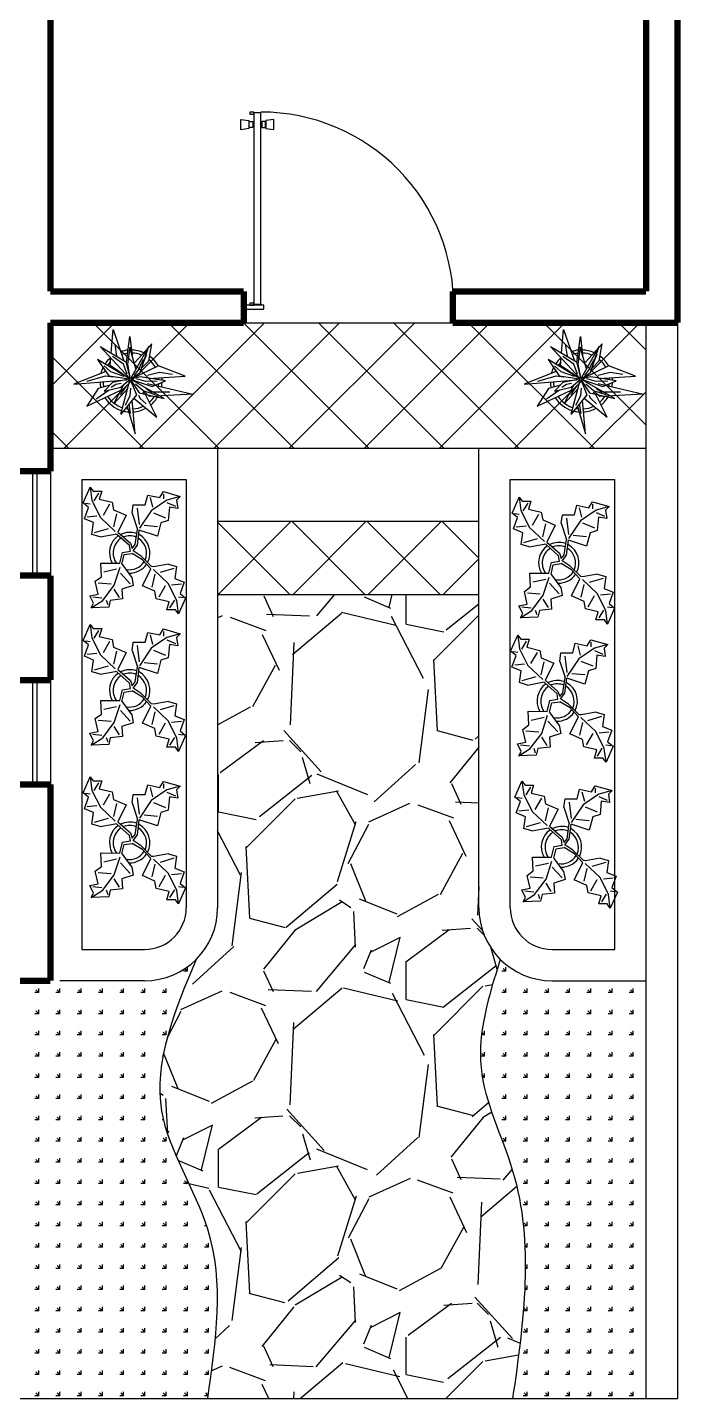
# Model space of a CAD drawing. Header units: millimetres. Extents: x -54.3 to 12.1, y 152.8 to 185.4.
# Drawn here: x -48.39 to -45.27, y 160.14 to 166.7 of the extents above; entities that cross this region are included whole.
import ezdxf

# ---------------------------------------------------------------- set-up
doc = ezdxf.new("R2010")
doc.units = ezdxf.units.MM
doc.header["$LTSCALE"] = 2
for name, color, linetype in [('MUEBLES', 8, 'Continuous'), ('MUROS', 30, 'Continuous'), ('NIVELES', 3, 'Continuous'), ('PISO EXTERIOR', 55, 'Continuous'), ('PISO INTERIOR', 41, 'Continuous'), ('PLANTAS', 80, 'Continuous'), ('PUERTAS', 47, 'Continuous'), ('VENTANAS', 170, 'Continuous')]:
    doc.layers.add(name, color=color, linetype=linetype)

# ---------------------------------------------------------------- blocks, each defined once
blk = doc.blocks.new('planta 1')
at = {"color": 0, "linetype": 'ByBlock', "lineweight": -2}
for p, q in [((-0.3985, 0.1715), (-0.4029, 0.295)), ((-0.4029, 0.295), (-0.3709, 0.2786)), ((-0.4029, 0.295), (-0.3499, 0.2141)), ((-0.3709, 0.2786), (-0.317, 0.3051)), ((-0.317, 0.3051), (-0.3067, 0.246)), ((0.1992, 0.2785), (0.2254, 0.3434)), ((0.2254, 0.3434), (0.3071, 0.3147)), ((0.3551, 0.2909), (0.2353, 0.2306)), ((0.2399, 0.3242), (0.2472, 0.2546)), ((0.3071, 0.3147), (0.3382, 0.3532)), ((0.3358, 0.3364), (0.3311, 0.3028)), ((0.3382, 0.3532), (0.4511, 0.3031)), ((0.4511, 0.3031), (0.3551, 0.2909)), ((0.4511, 0.3031), (0.4224, 0.2814)), ((-0.3499, 0.2141), (-0.2432, 0.1328)), ((-0.3337, 0.2193), (-0.3279, 0.2837)), ((-0.3067, 0.246), (-0.2153, 0.2667)), ((-0.2262, 0.2453), (-0.2323, 0.1542)), ((-0.2153, 0.2667), (-0.1834, 0.2235)), ((-0.1834, 0.2235), (-0.0868, 0.2282)), ((-0.1306, 0.1158), (-0.1514, 0.2072)), ((-0.0868, 0.2282), (-0.0878, 0.094)), ((0.0985, 0.2327), (0.1151, 0.2903)), ((0.0985, 0.2327), (0.1179, 0.1271)), ((0.1151, 0.2903), (0.1992, 0.2785)), ((0.1296, 0.2711), (0.1586, 0.1728)), ((0.2353, 0.2306), (0.1367, 0.1252)), ((0.329, 0.166), (0.2497, 0.2114)), ((0.3649, 0.2381), (0.3435, 0.1468)), ((0.3528, 0.2741), (0.4081, 0.2406)), ((0.4225, 0.2214), (0.3649, 0.2381)), ((0.4224, 0.2814), (0.4225, 0.2214)), ((-0.3503, 0.1604), (-0.3985, 0.1715)), ((-0.3824, 0.1768), (-0.3501, 0.1872)), ((-0.3402, 0.0745), (-0.3503, 0.1604)), ((-0.3293, 0.0959), (-0.27, 0.133)), ((-0.2432, 0.1328), (-0.1147, 0.0913)), ((0.0366, 0.025), (0.1163, 0.1135)), ((0.1324, 0.1079), (0.0537, 0.0188)), ((0.1163, 0.1135), (0.1179, 0.1271)), ((0.2525, 0.0482), (0.1324, 0.1079)), ((0.1707, 0.1368), (0.2619, 0.1154)), ((0.2907, 0.1371), (0.2525, 0.0482)), ((0.3435, 0.1468), (0.2907, 0.1371)), ((-0.2704, 0.0793), (-0.3402, 0.0745)), ((-0.2442, -0.0014), (-0.2704, 0.0793)), ((-0.1851, 0.0089), (-0.2442, -0.0014)), ((-0.2333, 0.02), (-0.1576, 0.0892)), ((-0.1851, 0.0089), (-0.0987, 0.0726)), ((-0.0987, 0.0726), (-0.0933, 0.078)), ((-0.0933, 0.078), (-0.0269, 0.0626)), ((-0.0878, 0.094), (-0.0122, 0.0751)), ((-0.0626, -0.0672), (-0.0195, 0.0063)), ((-0.0366, -0.0563), (0, 0)), ((-0.0269, 0.0626), (-0.0269, 0.0626)), ((-0.0269, 0.0626), (-0.0195, 0.0063)), ((-0.0122, 0.0751), (-0.0024, 0.0188)), ((-0.0024, 0.0188), (0.0366, 0.025)), ((0, 0), (0.0398, -0.0307)), ((0.0537, 0.0188), (0.0171, 0.0063)), ((0.0171, 0.0063), (0.0439, -0.0156)), ((0.2657, 0.0065), (0.1514, -0.0313)), ((0.2657, 0.0065), (0.3251, -0.002)), ((-0.2859, -0.1548), (-0.2477, -0.0659)), ((-0.2477, -0.0659), (-0.1276, -0.1256)), ((-0.0626, -0.0672), (-0.1276, -0.1256)), ((-0.1115, -0.1312), (-0.0366, -0.0563)), ((0.0398, -0.0307), (0.1469, -0.0444)), ((0.0439, -0.0156), (0.1514, -0.0313)), ((0.1045, -0.1717), (0.1469, -0.0444)), ((0.2827, -0.1292), (0.1591, -0.0447)), ((0.1809, -0.0783), (0.1724, -0.1717)), ((0.1864, -0.0464), (0.3026, -0.0326)), ((0.3251, -0.002), (0.3251, -0.0868)), ((0.3251, -0.0868), (0.393, -0.1038)), ((-0.3601, -0.2558), (-0.3387, -0.1645)), ((-0.3387, -0.1645), (-0.2859, -0.1548)), ((-0.3242, -0.1837), (-0.2449, -0.2291)), ((-0.1659, -0.1545), (-0.2571, -0.1331)), ((-0.2305, -0.2483), (-0.1318, -0.144)), ((-0.1248, -0.2888), (-0.1538, -0.1905)), ((-0.1131, -0.1448), (-0.1115, -0.1312)), ((-0.0937, -0.2503), (-0.1131, -0.1448)), ((0.1979, -0.1971), (0.1045, -0.1717)), ((0.2318, -0.2311), (0.2657, -0.1462)), ((0.3591, -0.2395), (0.2827, -0.1292)), ((0.376, -0.1207), (0.3082, -0.1377)), ((0.393, -0.1038), (0.376, -0.1886)), ((0.376, -0.1886), (0.4185, -0.2141)), ((-0.4176, -0.2991), (-0.4177, -0.2391)), ((-0.4177, -0.2391), (-0.3601, -0.2558)), ((-0.348, -0.2917), (-0.4033, -0.2583)), ((-0.3503, -0.3085), (-0.2305, -0.2483)), ((-0.2351, -0.3419), (-0.2424, -0.2723)), ((-0.0937, -0.2503), (-0.1103, -0.308)), ((0.2148, -0.248), (0.1979, -0.1971)), ((0.3082, -0.2565), (0.2148, -0.248)), ((0.2997, -0.3159), (0.3082, -0.2565)), ((0.3421, -0.2395), (0.3166, -0.2989)), ((0.3845, -0.3329), (0.3591, -0.2395)), ((0.4015, -0.2141), (0.3676, -0.2141)), ((0.4185, -0.2141), (0.3845, -0.3329)), ((-0.4463, -0.3208), (-0.4176, -0.2991)), ((-0.4463, -0.3208), (-0.3503, -0.3085)), ((-0.3334, -0.3709), (-0.4463, -0.3208)), ((-0.3023, -0.3324), (-0.3334, -0.3709)), ((-0.331, -0.3541), (-0.3263, -0.3205)), ((-0.2206, -0.361), (-0.3023, -0.3324)), ((-0.1944, -0.2962), (-0.2206, -0.361)), ((-0.1103, -0.308), (-0.1944, -0.2962)), ((0.3591, -0.3074), (0.2997, -0.3159)), ((0.3845, -0.3329), (0.3591, -0.3074))]:
    blk.add_line(p, q, dxfattribs=at)
for centre, radius, start, end in [((-0.0141, 0.0195), 0.1471, 34.37569, 120.1028), ((-0.0156, 0.0145), 0.1259, 33.82192, 124.9414), ((-0.0134, 0.0235), 0.144, 178.6147, 235.1169), ((-0.0134, 0.0235), 0.12, 168.1647, 238.6725), ((-0.0205, 0.0236), 0.1267, 338.4094, 20.03007), ((-0.0165, 0.0228), 0.1471, 341.2017, 26.09184), ((-0.0147, 0.0287), 0.1476, 242.5812, 331.2714), ((-0.0168, 0.0313), 0.1269, 247.3711, 327.472)]:
    blk.add_arc(centre, radius, start, end, dxfattribs=at)
blk = doc.blocks.new('maceta')
for p, q in [((-0.1323, 0.174), (-0.1194, 0.3278)), ((-0.1194, 0.3278), (-0.0485, 0.1231)), ((-0.0321, 0.1131), (-0.0092, 0.2818)), ((-0.0092, 0.2818), (0.0056, 0.1578)), ((-0.0126, 0.0082), (-0.2044, 0.2177)), ((-0.2044, 0.2177), (-0.0352, 0.115)), ((-0.1083, 0.2321), (-0.0969, 0.1525)), ((-0.0098, 0.2117), (-0.0248, 0.1004)), ((0.0307, 0.07), (-0.0098, 0.2117)), ((0.1144, 0.2189), (-0.0035, 0.0092)), ((0.1341, 0.2333), (0.0248, 0.114)), ((0.0585, 0.0451), (0.1144, 0.2189)), ((0.1142, 0.1215), (0.1341, 0.2333)), ((-0.014, 0.0064), (-0.2212, 0.1304)), ((-0.2212, 0.1304), (-0.1476, 0.0232)), ((-0.1393, 0.0917), (-0.135, 0.1419)), ((-0.0244, 0.0127), (-0.1393, 0.0917)), ((-0.0522, 0.1002), (-0.1243, 0.1501)), ((-0.0275, 0.0343), (-0.0522, 0.1002)), ((-0.0352, 0.115), (-0.0092, 0.01)), ((-0.0248, 0.1004), (-0.0087, 0.0101)), ((0.0248, 0.114), (0.0242, 0.1121)), ((0.079, 0.1304), (0.0495, 0.0675)), ((0.0794, 0.1158), (0.0592, 0.0962)), ((0.068, 0.0746), (0.1142, 0.1215)), ((0.0997, 0.1649), (0.0794, 0.1158)), ((-0.1675, 0.0522), (-0.3778, -0.0301)), ((-0.2896, -0.0122), (-0.1691, 0.023)), ((-0.1355, 0.0498), (-0.1787, 0.0899)), ((-0.1691, 0.023), (-0.1207, 0.0169)), ((-0.1476, 0.0232), (-0.015, 0.0036)), ((-0.0473, 0.0183), (-0.1355, 0.0498)), ((-0.0149, 0.001), (-0.1232, -0.0204)), ((-0.0008, 0.0067), (0.0585, 0.0451)), ((0, 0), (0.1377, -0.0462)), ((0.0587, 0.0179), (0.0002, 0.0042)), ((0.1788, 0.0892), (0.0061, 0.0056)), ((0.0495, 0.0675), (0.0172, 0.0253)), ((0.0956, -0.0129), (0.0336, 0.0035)), ((0.2257, -0.0084), (0.0587, 0.0179)), ((0.1072, 0.027), (0.1861, 0.0475)), ((0.1103, 0.0066), (0.3541, 0.0208)), ((0.3541, 0.0208), (0.1788, 0.0892)), ((0.1861, 0.0475), (0.2703, 0.0347)), ((-0.3778, -0.0301), (-0.0308, -0.0022)), ((-0.2188, -0.0599), (-0.2933, -0.1767)), ((-0.2933, -0.1767), (-0.0686, -0.0707)), ((-0.2309, -0.1274), (-0.1466, -0.0692)), ((-0.1403, -0.0379), (-0.2188, -0.0599)), ((-0.1232, -0.0204), (-0.1781, -0.0766)), ((-0.1781, -0.0766), (-0.0692, -0.0509)), ((-0.1318, -0.0508), (-0.1011, -0.0307)), ((-0.115, -0.16), (-0.0496, -0.034)), ((-0.0238, -0.0586), (-0.115, -0.16)), ((-0.1011, -0.0307), (-0.0667, -0.0246)), ((-0.0713, -0.1009), (-0.0298, -0.0399)), ((-0.0699, -0.2291), (-0.0094, -0.005)), ((-0.0692, -0.0509), (-0.0132, -0.0026)), ((-0.0069, -0.1046), (-0.0022, -0.057)), ((-0.0045, -0.0048), (0.0333, -0.1019)), ((-0.0031, -0.004), (0.0515, -0.0873)), ((0.217, -0.1251), (-0.0006, -0.0014)), ((0.077, -0.0743), (0.0279, -0.0311)), ((0.0515, -0.0873), (0.217, -0.1251)), ((0.0948, -0.103), (0.0755, -0.0832)), ((0.1596, -0.101), (0.077, -0.0743)), ((0.1192, -0.1121), (0.0808, -0.0777)), ((0.0952, -0.0578), (0.1274, -0.0805)), ((0.1708, -0.0123), (0.0956, -0.0129)), ((0.1073, -0.0269), (0.405, -0.0972)), ((0.1274, -0.0805), (0.2543, -0.0816)), ((0.1377, -0.0462), (0.2257, -0.0084)), ((0.0333, -0.1019), (-0.0699, -0.2291)), ((-0.039, -0.1701), (-0.0069, -0.1046)), ((-0.0283, -0.1778), (0.0248, -0.3581)), ((-0.0048, -0.2234), (-0.0149, -0.1612)), ((0.0248, -0.3581), (0.0058, -0.1358)), ((0.0165, -0.1225), (0.1675, -0.2484)), ((0.0464, -0.104), (0.057, -0.1221)), ((0.057, -0.1221), (0.0976, -0.1594)), ((0.1675, -0.2484), (0.0948, -0.103)), ((0.405, -0.0972), (0.1192, -0.1121))]:
    blk.add_line(p, q)
blk.add_circle((-0.0073, 0.0025), 0.00774)
at = {"layer": 'MUEBLES'}
for radius, start, end in [(0.2042, 95.44307, 109.2059), (0.2042, 65.85737, 89.11422), (0.2042, 131.1899, 146.8264), (0.1842, 137.32542, 146.57843), (0.1842, 96.90338, 109.21627), (0.1842, 67.9358, 88.27383), (0.1842, 59.11516, 59.45767), (0.1842, 29.18399, 50.22066), (0.2042, 28.85454, 53.37334), (0.2042, 154.16859, 165.89112), (0.1842, 157.78394, 161.32272), (0.1842, 2.70915, 6.55376), (0.2042, 1.55192, 6.23857), (0.2042, 181.68292, 192.64499), (0.1842, 181.36559, 192.31571), (0.1842, 349.49494, 354.66745), (0.2042, 349.22161, 357.67927), (0.2042, 212.62095, 252.47448), (0.1842, 213.42498, 252.21304), (0.1842, 273.94211, 296.35906), (0.1842, 310.71582, 327.0887), (0.2042, 309.30525, 331.05428), (0.2042, 255.56589, 265.56906), (0.1842, 258.44955, 263.18394), (0.2042, 274.03333, 298.81446)]:
    blk.add_arc((-0.0019, -0.0103), radius, start, end, dxfattribs=at)
blk = doc.blocks.new('A$C24DB07CB')
at = {"layer": 'NIVELES', "ltscale": 0.5}
blk.add_blockref('maceta', (0.3778, 0.3581), dxfattribs=at)
blk = doc.blocks.new('A$C0BB47299')
blk.add_blockref('A$C24DB07CB', (0, 0))

msp = doc.modelspace()

# ---------------------------------------------------------------- hatches: boundary and pattern name
at = {"layer": 'PISO EXTERIOR'}
h = msp.add_hatch(dxfattribs=at)
h.set_pattern_fill('GRAVEL', color=256, scale=0.05, angle=405, style=0)
h.set_pattern_definition([(273.0128, (-162.68863, 32.25494), (0.89802944, -15.26645144), [0.1708605, -16.91525]), (229.9697, (-162.67965, 32.084314), (9.878305503, 11.674344052), [0.2932025, -29.027]), (177.5104, (-162.868236, 31.85981), (18.85854097, -0.898041796), [0.206741, -20.46735]), (312.2737, (-162.99396, 31.28507), (-17.06248475, 18.858528175), [0.2670025, -26.4332]), (337.8337, (-162.814354, 31.087505), (-15.26645428, 6.286172664), [0.261817, -25.9199]), (42.2737, (-162.57189, 30.98872), (-18.858528175, -17.06248475), [0.2670025, -26.4332]), (82.6942, (-162.37432, 31.168327), (-2.694092217, -20.654588449), [0.353097, -34.95655]), (117.2553, (-162.32942, 31.518557), (-13.470377337, 26.042761055), [0.33336, -33.00265]), (166.4296, (-162.482085, 31.814906), (-18.858525973, 4.490112478), [0.2679065, -26.52275]), (220.2364, (-162.74251, 31.87777), (10.77629116, 8.98025679), [0.3058565, -14.98695]), (267.3974, (-162.976, 31.680202), (-0.898038788, -20.654576551), [0.395539, -39.1584]), (183.8141, (-162.09593, 32.16514), (-11.674320665, -0.8980299), [0.1350025, -13.3653]), (216.4692, (-162.23064, 32.156156), (13.470370886, 9.878259387), [0.256841, -25.4273]), (270, (-162.4372, 32.0035), (0.898025, -0.898025), [0.1796045, -1.616445]), (248.1986, (-162.60781, 32.0484), (2.6940841, 6.2862023), [0.0967205, -9.5753]), (336.8014, (-162.64373, 31.9586), (-3.5921048, 1.79605233), [0.136783, -6.7024]), (75.9638, (-162.518, 31.9047), (0.89802137, 4.49012662), [0.22216, -7.18315]), (206.5651, (-162.46412, 32.12023), (2.6940763, 0.8980278), [0.1606435, -3.85545]), (61.3895, (-163.164584, 31.437735), (6.286189843, 11.674332308), [0.225044, -22.2794]), (115.3462, (-163.05682, 31.6353), (6.286175325, -13.470360203), [0.1887995, -18.6911]), (338.1986, (-162.64373, 32.29984), (-6.2862023, 2.6940841), [0.19344, -9.4786]), (28.6105, (-162.464124, 32.228), (-11.674332308, -6.286189843), [0.225044, -22.2794]), (24.444, (-162.60781, 30.88096), (-6.28618268, -2.69408459), [0.2170175, -10.63385]), (339.7751, (-162.41024, 30.97076), (-14.368394743, 5.38815955), [0.181836, -18.0018]), (111.8014, (-161.73672, 31.4108), (-2.6940841, 6.2862023), [0.19344, -9.4786]), (62.354, (-161.808566, 31.5904), (-8.082236557, -15.266430618), [0.2128915, -21.0762]), (114.444, (-162.17676, 30.97076), (2.69408459, -6.28618268), [0.108509, -10.7424]), (146.3099, (-161.7906, 31.35691), (-4.49011212, 2.69406976), [0.0647575, -6.411]), (210.9638, (-161.8445, 31.39283), (3.5921028, 1.79605467), [0.261817, -4.974525]), (231.009, (-162.06899, 31.25813), (8.082219364, 9.878266394), [0.2426335, -24.0207]), (348.6901, (-162.4372, 31.8239), (-2.6940754, 0.8980236), [0.183162, -4.39589]), (38.1572, (-162.25758, 31.787965), (17.062500987, 13.470382451), [0.3197785, -31.658]), (105.9454, (-162.00613, 31.98553), (2.694070205, -9.87825839), [0.130754, -12.9447]), (135, (-162.042, 32.1113), (-1.796051, 1e-15), [0.0762, -1.1938]), (165.2564, (-162.11389, 31.26711), (9.87827095, -2.69408128), [0.1764335, -17.46695]), (93.0128, (-162.28452, 31.31201), (-0.89802944, 15.26645144), [0.3417215, -16.7444]), (45, (-162.3025, 31.6533), (1e-15, 1.796051), [0.3302, -0.9398]), (10.3048, (-162.06899, 31.88675), (-15.266420444, -2.69406068), [0.200805, -19.87965]), (299.0546, (-161.87143, 31.92267), (2.6940831, -4.4901389), [0.1849145, -9.06085]), (252.646, (-161.781625, 31.761024), (-8.082218868, -26.042742406), [0.3010725, -29.80625]), (220.4261, (-161.87143, 31.473656), (-12.572356913, -10.776314379), [0.3185145, -31.5329]), (220.4261, (-161.87143, 31.473656), (-12.572356913, -10.776314379), [0.3185145, -31.5329])])
edge = h.paths.add_edge_path()
edge.add_spline(control_points=[(-47.5868, 162.2376), (-47.6897, 161.9913), (-47.876, 161.5452), (-47.4227, 160.8958), (-47.4929, 160.4123), (-47.5332, 160.1351)], knot_values=[0, 0, 0, 0, 0.745052, 1.349507, 2.162293, 2.162293, 2.162293, 2.162293], degree=3, periodic=0)
edge.add_line((-47.5332, 160.1351), (-46.0728, 160.1351))
edge.add_spline(control_points=[(-46.0728, 160.1351), (-46.0202, 160.5052), (-45.9428, 161.0506), (-46.2944, 161.718), (-46.1863, 162.0634), (-46.1318, 162.2376)], knot_values=[0, 0, 0, 0, 1.090756, 1.607469, 2.133341, 2.133341, 2.133341, 2.133341], degree=3, periodic=0)
edge.add_arc((-45.8843, 162.4851), 0.35, 180, 225, ccw=False)
edge.add_line((-46.2343, 162.4851), (-46.2343, 163.9851))
edge.add_line((-46.2343, 163.9851), (-47.4843, 163.9851))
edge.add_line((-47.4843, 163.9851), (-47.4843, 162.4851))
edge.add_arc((-47.8343, 162.4851), 0.35, -45, 0, ccw=False)
at = {"layer": 'PLANTAS'}
h = msp.add_hatch(dxfattribs=at)
h.set_pattern_fill('GRASS', color=256, scale=0.004, angle=405, style=0)
h.set_pattern_definition([(135, (-162.437184, 30.710334), (-0.10159993, 6e-17), [0.01905, -0.124634]), (90, (-162.43718, 30.71033), (-0.1016, 7e-17), [0.01905, -0.08255]), (180, (-162.43718, 30.71033), (-7e-17, -0.1016), [0.01905, -0.08255])])
edge = h.paths.add_edge_path()
edge.add_spline(control_points=[(-47.5332, 160.1351), (-47.4929, 160.4123), (-47.4227, 160.8958), (-47.876, 161.5452), (-47.6897, 161.9913), (-47.5868, 162.2376)], knot_values=[0, 0, 0, 0, 0.812786, 1.417241, 2.162293, 2.162293, 2.162293, 2.162293], degree=3, periodic=0)
edge.add_arc((-47.8343, 162.4851), 0.35, 630, 675, ccw=False)
edge.add_line((-47.8343, 162.1351), (-48.4343, 162.1351))
edge.add_line((-48.4343, 162.1351), (-48.4343, 160.1351))
edge.add_line((-48.4343, 160.1351), (-47.5332, 160.1351))
edge = h.paths.add_edge_path()
edge.add_line((-45.4343, 162.1351), (-45.8843, 162.1351))
edge.add_arc((-45.8843, 162.4851), 0.35, 585, 630, ccw=False)
edge.add_spline(control_points=[(-46.1318, 162.2376), (-46.1863, 162.0634), (-46.2944, 161.718), (-45.9428, 161.0506), (-46.0202, 160.5052), (-46.0728, 160.1351)], knot_values=[0, 0, 0, 0, 0.525872, 1.042585, 2.133341, 2.133341, 2.133341, 2.133341], degree=3, periodic=0)
edge.add_line((-46.0728, 160.1351), (-45.4343, 160.1351))
edge.add_line((-45.4343, 160.1351), (-45.4343, 162.1351))

# ---------------------------------------------------------------- linework, layer by layer
at = {"color": 8, "linetype": 'Continuous'}
for p, q in [((-47.3304, 166.2941), (-47.3304, 166.2845)), ((-47.3111, 166.2941), (-47.3304, 166.2941)), ((-47.3304, 166.2845), (-47.3111, 166.2845)), ((-47.3114, 166.2917), (-47.3111, 165.3745)), ((-47.3111, 166.2845), (-47.3111, 166.2941)), ((-47.2774, 165.3745), (-47.2777, 166.2917)), ((-47.374, 166.258), (-47.3354, 166.2532)), ((-47.374, 166.2098), (-47.374, 166.258)), ((-47.3354, 166.2147), (-47.374, 166.2098)), ((-47.3354, 166.2532), (-47.3354, 166.2147)), ((-47.333, 166.2484), (-47.3162, 166.2484)), ((-47.333, 166.2195), (-47.333, 166.2484)), ((-47.3162, 166.2195), (-47.333, 166.2195)), ((-47.3162, 166.2484), (-47.3162, 166.2195)), ((-47.256, 166.2484), (-47.2729, 166.2484)), ((-47.2729, 166.2484), (-47.2728, 166.2195)), ((-47.2728, 166.2195), (-47.256, 166.2195)), ((-47.256, 166.2195), (-47.256, 166.2484)), ((-47.2151, 166.258), (-47.2536, 166.2532)), ((-47.2536, 166.2532), (-47.2536, 166.2147)), ((-47.2536, 166.2147), (-47.2151, 166.2099)), ((-47.2151, 166.2099), (-47.2151, 166.258)), ((-47.263, 165.3697), (-47.3593, 165.3697)), ((-47.3593, 165.3697), (-47.3593, 165.3504)), ((-47.3304, 165.3793), (-47.3304, 165.3697)), ((-47.3111, 165.3793), (-47.3304, 165.3793)), ((-47.3304, 165.3697), (-47.3111, 165.3697)), ((-47.3111, 165.3697), (-47.3111, 165.3793)), ((-47.3111, 165.3745), (-47.2774, 165.3745)), ((-47.263, 165.3504), (-47.263, 165.3697)), ((-47.3593, 165.3504), (-47.263, 165.3504))]:
    msp.add_line(p, q, dxfattribs=at)
for p, q in [((-45.4343, 164.6851), (-45.4343, 164.6851)), ((-45.4343, 164.6851), (-45.4343, 164.6851)), ((-45.8843, 162.1351), (-45.8843, 162.1351))]:
    msp.add_line(p, q)
msp.add_arc((-47.2774, 165.3721), 0.922, 358.6535, 90, dxfattribs=at)
msp.add_ellipse((-47.2774, 165.3721), major_axis=(-0.0017, -0.0017), ratio=1, dxfattribs=at)
at = {"layer": 'MUROS'}
for p, q in [((-45.4343, 160.1351), (-45.4343, 165.2851)), ((-45.2843, 165.2851), (-45.2843, 160.1351)), ((-48.2843, 164.6851), (-45.4343, 164.6851)), ((-47.4843, 164.6851), (-47.4843, 162.4851)), ((-46.2343, 162.4851), (-46.2343, 164.6851)), ((-48.2843, 164.5749), (-48.2843, 164.0749)), ((-48.1343, 164.5351), (-48.1343, 162.2851)), ((-48.1343, 164.5351), (-47.6343, 164.5351)), ((-47.6343, 164.5351), (-47.6343, 162.4851)), ((-46.0843, 162.4851), (-46.0843, 164.5351)), ((-46.0843, 164.5351), (-45.5843, 164.5351)), ((-45.5843, 162.2851), (-45.5843, 164.5351)), ((-47.4843, 164.3351), (-46.2343, 164.3351)), ((-47.4843, 163.9851), (-46.2343, 163.9851)), ((-48.2843, 163.5749), (-48.2843, 163.0749)), ((-48.1343, 162.2851), (-47.8343, 162.2851)), ((-45.8843, 162.2851), (-45.5843, 162.2851)), ((-47.8343, 162.1351), (-48.2388, 162.1351)), ((-45.8843, 162.1351), (-45.4343, 162.1351))]:
    msp.add_line(p, q, dxfattribs=at)
at = {"layer": 'MUROS', "const_width": 0.03}
for points in [[(-45.2843, 178.1351), (-45.2843, 165.2851)], [(-45.4343, 165.4351), (-45.4343, 170.5351)], [(-48.2843, 167.1351), (-48.2843, 165.4351)], [(-48.2843, 165.4351), (-47.3593, 165.4351)], [(-47.3593, 165.4351), (-47.3593, 165.2851)], [(-46.3593, 165.4351), (-46.3593, 165.2851)], [(-46.3593, 165.4351), (-45.4343, 165.4351)], [(-48.2843, 165.2851), (-47.3593, 165.2851)], [(-48.2843, 165.2851), (-48.2843, 164.5749)], [(-46.3593, 165.2851), (-45.2843, 165.2851)], [(-48.4343, 164.5749), (-48.2843, 164.5749)], [(-48.4343, 164.0749), (-48.2843, 164.0749)], [(-48.2843, 164.0749), (-48.2843, 163.5749)], [(-48.4343, 163.5749), (-48.2843, 163.5749)], [(-48.4343, 163.0749), (-48.2843, 163.0749)], [(-48.2843, 163.0749), (-48.2843, 162.1351)], [(-48.5343, 162.1351), (-48.2843, 162.1351)]]:
    msp.add_lwpolyline(points, dxfattribs=at)
at = {"layer": 'MUROS'}
for centre, radius, start, end in [((-47.8343, 162.4851), 0.2, 270, 0), ((-47.8343, 162.4851), 0.35, 270, 0), ((-45.8843, 162.4851), 0.35, 180, 270), ((-45.8843, 162.4851), 0.2, 180, 270)]:
    msp.add_arc(centre, radius, start, end, dxfattribs=at)
at = {"layer": 'PISO EXTERIOR'}
for p, q in [((-48.2843, 164.979), (-47.9782, 165.2851)), ((-48.219, 164.6851), (-47.619, 165.2851)), ((-47.4792, 164.6851), (-48.0792, 165.2851)), ((-47.8598, 164.6851), (-47.2598, 165.2851)), ((-47.12, 164.6851), (-47.72, 165.2851)), ((-47.5006, 164.6851), (-46.9006, 165.2851)), ((-46.7608, 164.6851), (-47.3608, 165.2851)), ((-47.1414, 164.6851), (-46.5414, 165.2851)), ((-46.4016, 164.6851), (-47.0016, 165.2851)), ((-46.7822, 164.6851), (-46.1822, 165.2851)), ((-46.0424, 164.6851), (-46.6424, 165.2851)), ((-46.423, 164.6851), (-45.823, 165.2851)), ((-45.6832, 164.6851), (-46.2832, 165.2851)), ((-46.0638, 164.6851), (-45.4638, 165.2851)), ((-45.4343, 164.7954), (-45.9239, 165.2851)), ((-45.4343, 165.1546), (-45.5647, 165.2851)), ((-47.8384, 164.6851), (-48.2843, 165.1309)), ((-45.7046, 164.6851), (-45.4343, 164.9553)), ((-48.1976, 164.6851), (-48.2843, 164.7717)), ((-47.1384, 163.9851), (-47.4843, 164.3309)), ((-47.4822, 163.9851), (-47.1322, 164.3351)), ((-46.7792, 163.9851), (-47.1292, 164.3351)), ((-47.123, 163.9851), (-46.773, 164.3351)), ((-46.42, 163.9851), (-46.77, 164.3351)), ((-46.7638, 163.9851), (-46.4138, 164.3351)), ((-46.2343, 164.1585), (-46.4108, 164.3351)), ((-46.4046, 163.9851), (-46.2343, 164.1553)), ((-54.2843, 160.1351), (-45.2843, 160.1351))]:
    msp.add_line(p, q, dxfattribs=at)
for points in [[(-47.5868, 162.2376), (-47.7524, 161.5112), (-47.5332, 160.9478), (-47.5332, 160.1351)], [(-46.1318, 162.2376), (-46.2241, 161.7199), (-46.0728, 161.2258), (-46.0728, 160.1351)]]:
    msp.add_spline(points, degree=3, dxfattribs=at)
at = {"layer": 'PISO INTERIOR'}
msp.add_line((-47.3593, 165.2851), (-46.3593, 165.2851), dxfattribs=at)
at = {"layer": 'PUERTAS'}
msp.add_line((-47.3114, 166.2917), (-47.2777, 166.2917), dxfattribs=at)
at = {"layer": 'VENTANAS'}
for p, q in [((-48.3693, 164.5749), (-48.3693, 164.0749)), ((-48.3493, 164.5749), (-48.3493, 164.0749)), ((-48.3693, 163.5749), (-48.3693, 163.0749)), ((-48.3493, 163.5749), (-48.3493, 163.0749)), ((-48.3493, 163.5749), (-48.3493, 163.0749))]:
    msp.add_line(p, q, dxfattribs=at)

# ---------------------------------------------------------------- block references
at = {"layer": 'PLANTAS', "xscale": 0.7279057998324444, "yscale": 0.7279057998324444, "zscale": 0.7279057998324444}
for p in [(-48.1723, 164.7534), (-46.0171, 164.7534)]:
    msp.add_blockref('A$C0BB47299', p, dxfattribs=at)
at = {"layer": 'PLANTAS', "xscale": 0.6773815397423334, "yscale": 0.6773815397423334, "zscale": 0.6773815397423334, "rotation": 90}
for p in [(-47.889, 164.1935), (-45.836, 164.1454), (-47.889, 163.5359), (-45.8433, 163.4845), (-47.889, 162.8064), (-45.8227, 162.7858)]:
    msp.add_blockref('planta 1', p, dxfattribs=at)

doc.saveas('drawing.dxf')
